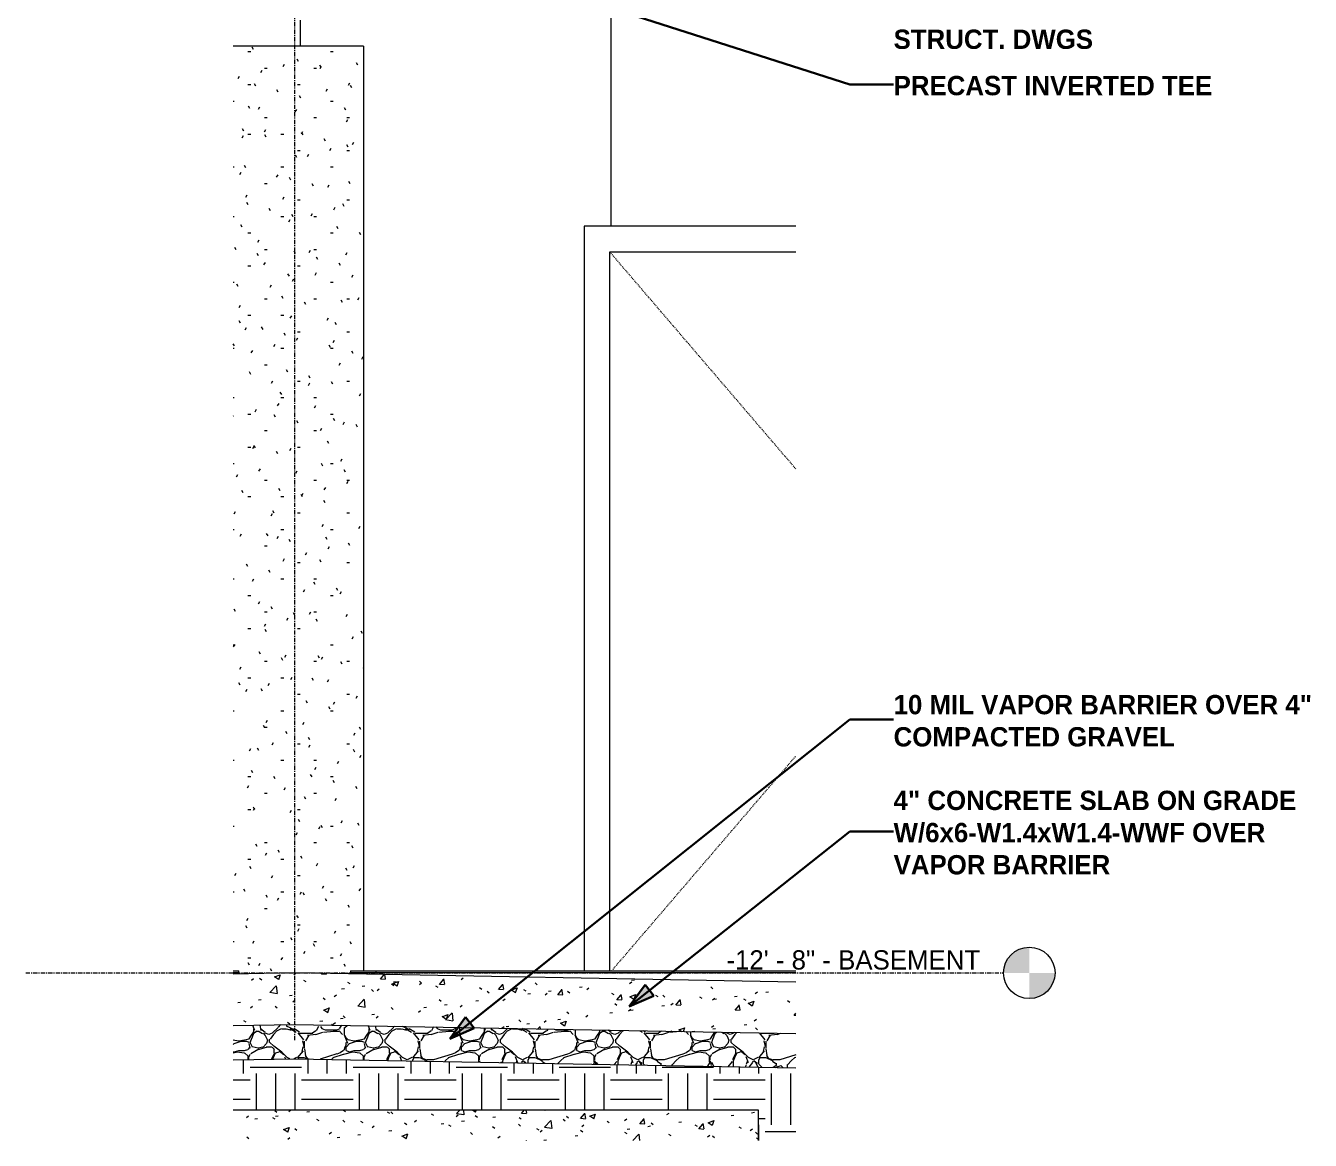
# Model space of a CAD drawing. Header units: inches. Extents: x 2469 to 3241, y -184 to 455.
# Drawn here: x 2469 to 2618.6, y -171.5 to -41.6 of the extents above; entities that cross this region are included whole.
import ezdxf

# ---------------------------------------------------------------- set-up
doc = ezdxf.new("R2010")
doc.units = ezdxf.units.IN
doc.header["$MEASUREMENT"] = 0
doc.linetypes.add('Dash 1_16_', pattern=[0.125, 0.0625, -0.0625])
doc.linetypes.add('Grid Line 1_2_', pattern=[0.875, 0.5, -0.125, 0.125, -0.125])
for name, color, linetype, lineweight in [('0-1', 7, 'Continuous', 5), ('0-3', 55, 'Continuous', 9), ('A-DOOR-1', 7, 'Dash 1_16_', 9), ('A-DOOR-FRAM-1', 7, 'Continuous', 9), ('A-FLOR-5', 192, 'Continuous', 9), ('A-FLOR-LEVL', 51, 'Continuous', 9), ('A-FLOR-LEVL-1', 51, 'Grid Line 1_2_', 9), ('A-FLOR-MCUT-2', 51, 'Continuous', 9), ('A-FLOR-PATT-1', 45, 'Continuous', 9), ('A-GENM-1', 55, 'Continuous', 9), ('A-WALL-PATT-1', 55, 'Continuous', 9), ('C-TOPO', 7, 'Continuous', 9), ('C-TOPO-1', 45, 'Continuous', 9), ('C-TOPO-2', 55, 'Continuous', 9), ('G-ANNO-TEXT', 231, 'Continuous', 30), ('G-ANNO-TEXT-1', 231, 'Continuous', 9), ('S-COLS-1', 55, 'Continuous', 9), ('S-FNDN-1', 45, 'Continuous', 9), ('S-FNDN-2', 7, 'Continuous', 9), ('S-GRID-1', 1, 'Grid Line 1_2_', 9)]:
    doc.layers.add(name, color=color, linetype=linetype, lineweight=lineweight)
doc.styles.add('Century Gothic', font='ufonts.com_century-gothic.ttf', dxfattribs={"height": 2.25})
doc.styles.add('Century Gothic_B', font='GOTHICB.TTF', dxfattribs={"height": 2.25})
pattern_1 = [(50, (3257.106, 59.024), (6.885997, -0.602097), [0.72, -7.92]), (355, (3257.106, 59.024), (-1.331756, 7.220547), [0.576, -6.336]), (100.451, (3257.68, 58.974), (5.55363, 6.61819), [0.612, -6.731]), (46.184, (3257.106, 60.944), (10.24564, -1.588925), [1.08, -11.88]), (96.636, (3257.96, 60.812), (8.97244, 9.35152), [0.918, -10.096]), (351.184, (3257.106, 60.944), (8.9732, 9.35123), [0.864, -9.504]), (21, (3258.066, 60.464), (5.730726, -3.865003), [0.72, -7.92]), (326, (3258.066, 60.464), (2.33581, 6.96088), [0.576, -6.336]), (71.451, (3258.544, 60.142), (8.065876, 3.09595), [0.612, -6.731]), (37.5, (3257.106, 59.024), (0.116866, 3.1954784), [0.317, -5.942, 0.317, -6.115, -6.36]), (37.5, (3257.106, 59.024), (0.116866, 3.1954784), [-12.691, 0.317, -6.043]), (7.5, (3257.106, 59.024), (2.52543, 3.786025), [0.317, -3.35, 0.317, -5.798, -2.424]), (7.5, (3257.106, 59.024), (2.52543, 3.786025), [-9.782, 0.317, -2.107]), (327.5, (3254.966, 59.024), (5.1243685, -0.216176), [0.317, -2.083, 0.317, -7.171, -9.936]), (327.5, (3254.966, 59.024), (5.1243685, -0.216176), [-9.888, 0.317, -9.619]), (317.5, (3254.006, 59.024), (5.598326, 0.96141), [0.317, -2.803, 0.317, -4.656, -7.056]), (317.5, (3254.006, 59.024), (5.598326, 0.96141), [-8.093, 0.317, -6.739])]

# ---------------------------------------------------------------- blocks, each defined once
blk = doc.blocks.new('CTR  - Topography_rvt-1-WALL SECTION - WEST STAIR - SOUTH WALL')
at = {"layer": 'C-TOPO-1'}
h = blk.add_hatch(dxfattribs=at)
h.set_pattern_fill('FP_6', color=256, style=0, pattern_type=2)
h.set_pattern_definition([(0, (3257.106, 59.024), (6, 6), [6, -6]), (0, (3257.106, 61.274), (6, 6), [6, -6]), (0, (3257.106, 63.524), (6, 6), [6, -6]), (90, (3257.856, 64.274), (-6, 6), [6, -6]), (90, (3260.106, 64.274), (-6, 6), [6, -6]), (90, (3262.356, 64.274), (-6, 6), [6, -6])])
h.paths.add_polyline_path([(2558.7, -171.51), (2558.7, -163.07), (2500.2, -162), (2493.16, -162.13), (2493.16, -168), (2554.32, -168), (2554.32, -171.51)], flags=0)
at = {"layer": 'C-TOPO'}
blk.add_line((2500.45, -162), (2500.2, -162), dxfattribs=at)
at = {"layer": 'C-TOPO-2'}
blk.add_line((2500.45, -162), (2500.2, -162), dxfattribs=at)
blk = doc.blocks.new('Parking_Stall_Multiple - STANDARD-2088485-WALL SECTION - WEST STAIR - SOUTH WALL')
at = {"layer": 'A-GENM-1'}
for p, q in [((2493.16, -151.75), (2493.82, -151.75)), ((2493.82, -152), (2493.16, -152)), ((2493.82, -152), (2493.82, -151.75))]:
    blk.add_line(p, q, dxfattribs=at)
blk = doc.blocks.new('Parking_Stall_Multiple - STANDARD-2220512-WALL SECTION - WEST STAIR - SOUTH WALL')
at = {"layer": 'A-GENM-1'}
for p, q in [((2506.82, -151.75), (2509.82, -151.75)), ((2506.82, -151.75), (2506.82, -152)), ((2509.82, -152), (2506.82, -152)), ((2509.82, -151.75), (2558.7, -151.75)), ((2509.82, -152), (2509.82, -151.75)), ((2558.7, -152), (2509.82, -152))]:
    blk.add_line(p, q, dxfattribs=at)
blk = doc.blocks.new('CHAINLINK GATE - CHAINLINK GATE-2199385-WALL SECTION - WEST STAIR - SOUTH WALL')
at = {"layer": 'A-DOOR-1'}
for p, q in [((2558.7, -93.29), (2537.02, -68)), ((2537.24, -151.75), (2558.7, -126.71))]:
    blk.add_line(p, q, dxfattribs=at)
at = {"layer": 'A-DOOR-FRAM-1'}
for p, q in [((2558.7, -65), (2534.02, -65)), ((2534.02, -65), (2534.02, -151.75)), ((2537.02, -151.75), (2537.02, -68)), ((2537.02, -68), (2558.7, -68))]:
    blk.add_line(p, q, dxfattribs=at)
blk = doc.blocks.new('CTR - 1st Phase - Common Walls_rvt-1-WALL SECTION - WEST STAIR - SOUTH WALL')
at = {"layer": 'A-WALL-PATT-1'}
h = blk.add_hatch(dxfattribs=at)
h.set_pattern_fill('FP_7', color=256, style=0, pattern_type=2)
h.set_pattern_definition([(90, (2609.524, -152), (-36.188, 2e-15), [])])
h.paths.add_polyline_path([(2534.02, -151.75), (2534.02, -65), (2558.7, -65), (2558.7, -21), (2514.32, -21), (2514.32, -34.21), (2513.54, -35), (2512.32, -35), (2512.32, -40.21), (2511.54, -41), (2493.16, -41), (2493.16, -44), (2508.32, -44), (2508.32, -151.75), (2509.82, -151.75)], flags=0)
at = {"layer": '0-3'}
for name in ['CHAINLINK GATE - CHAINLINK GATE-2199385-WALL SECTION - WEST STAIR - SOUTH WALL', 'Parking_Stall_Multiple - STANDARD-2088485-WALL SECTION - WEST STAIR - SOUTH WALL', 'Parking_Stall_Multiple - STANDARD-2220512-WALL SECTION - WEST STAIR - SOUTH WALL']:
    blk.add_blockref(name, (0, 0), dxfattribs=at)
blk = doc.blocks.new('Zapata-Rectangular - FT90 - 9-0x9-0x2-1-1717511-WALL SECTION - WEST STAIR - SOUTH WALL')
at = {"layer": 'S-FNDN-1'}
h = blk.add_hatch(dxfattribs=at)
h.set_pattern_fill('FP_10', color=256, style=0, pattern_type=2)
h.set_pattern_definition(pattern_1)
h.paths.add_polyline_path([(2554.32, -171.51), (2554.32, -168), (2493.16, -168), (2493.16, -171.51)], flags=0)
at = {"layer": 'S-FNDN-2'}
for p, q in [((2554.32, -168), (2493.16, -168)), ((2554.32, -171.51), (2554.32, -168))]:
    blk.add_line(p, q, dxfattribs=at)
blk = doc.blocks.new('034100 - Precast Structural Concrete - Column - Corbels - 16_x16_-2331171-WALL SECTION - WEST STAIR - SOUTH WALL')
at = {"layer": 'S-COLS-1'}
h = blk.add_hatch(dxfattribs=at)
h.set_pattern_fill('FP_5', color=256, style=0, pattern_type=2)
h.set_pattern_definition([(0, (3257.106, 59.024), (7.68, 1.92), [0.317, -5.443, 0.317, -5.443, -30.72]), (0, (3257.106, 59.024), (7.68, 1.92), [-11.52, 0.317, -11.203, 0.317, -5.443, -13.44]), (0, (3257.106, 59.024), (7.68, 1.92), [-28.8, 0.317, -3.523, 0.317, -9.283]), (120, (3259.986, 59.984), (-5.502769, 5.691075), [0.317, -5.443, 0.317, -5.443, -30.72]), (120, (3259.986, 59.984), (-5.502769, 5.691075), [-11.52, 0.317, -11.203, 0.317, -5.443, -13.44]), (120, (3259.986, 59.984), (-5.502769, 5.691075), [-28.8, 0.317, -3.523, 0.317, -9.283]), (240, (3260.946, 63.824), (-2.177231, -7.611075), [0.317, -5.443, 0.317, -5.443, -30.72]), (240, (3260.946, 63.824), (-2.177231, -7.611075), [-11.52, 0.317, -11.203, 0.317, -5.443, -13.44]), (240, (3260.946, 63.824), (-2.177231, -7.611075), [-28.8, 0.317, -3.523, 0.317, -9.283])])
h.paths.add_polyline_path([(2508.32, -152.15), (2508.32, -152), (2506.82, -152), (2506.82, -151.75), (2508.32, -151.75), (2508.32, -44), (2493.16, -44), (2493.16, -151.75), (2493.82, -151.75), (2493.82, -152), (2493.16, -152), (2493.16, -152.13), (2500.32, -152), (2506.82, -152.12)], flags=0)
for p, q in [((2508.32, -44), (2493.16, -44)), ((2508.32, -44), (2508.32, -151.75)), ((2508.32, -152), (2508.32, -152.15))]:
    blk.add_line(p, q, dxfattribs=at)
blk = doc.blocks.new('CTR - 1st Phase - Structure_rvt-1-WALL SECTION - WEST STAIR - SOUTH WALL')
at = {"layer": '0-3'}
for name in ['034100 - Precast Structural Concrete - Column - Corbels - 16_x16_-2331171-WALL SECTION - WEST STAIR - SOUTH WALL', 'Zapata-Rectangular - FT90 - 9-0x9-0x2-1-1717511-WALL SECTION - WEST STAIR - SOUTH WALL']:
    blk.add_blockref(name, (0, 0), dxfattribs=at)
blk = doc.blocks.new('Level - Level Head - Circle-50818-WALL SECTION - WEST STAIR - SOUTH WALL')
at = {"layer": 'A-FLOR-LEVL'}
h = blk.add_hatch(color=256, dxfattribs=at)
edge = h.paths.add_edge_path(flags=0)
edge.add_line((2585.88, 0), (2582.88, 0))
edge.add_arc((2585.88, 0), 3, 90, 180, ccw=False)
edge.add_line((2585.88, 3), (2585.88, 0))
h = blk.add_hatch(color=256, dxfattribs=at)
edge = h.paths.add_edge_path(flags=0)
edge.add_line((2585.88, -3), (2585.88, 0))
edge.add_line((2585.88, 0), (2588.88, 0))
edge.add_arc((2585.88, 0), 3, 270, 360, ccw=False)
blk.add_circle((2585.88, 0), 3, dxfattribs=at)

msp = doc.modelspace()

# ---------------------------------------------------------------- hatches: boundary and pattern name
at = {"layer": 'A-FLOR-PATT-1'}
h = msp.add_hatch(dxfattribs=at)
h.set_pattern_fill('FP_10', color=256, style=0, pattern_type=2)
h.set_pattern_definition(pattern_1)
h.paths.add_polyline_path([(2558.699184, -159.071109), (2558.699184, -153.071109), (2500.323737, -152), (2493.161184, -152.131423), (2493.161184, -158.131423), (2500.323737, -158), (2508.323737, -158.146789)], flags=0)
h = msp.add_hatch(dxfattribs=at)
h.set_pattern_fill('FP_11', color=256, style=0, pattern_type=2)
h.set_pattern_definition([(212.005, (3256.3, 61.04), (-40.310627, -26.8730086), [1.268, -125.493]), (213.69, (3257.106, 61.577), (-13.436241, -13.436764), [0.969, -47.478]), (198.435, (3257.509, 61.712), (-26.873024, -13.436542), [0.425, -42.065]), (180, (3258.047, 61.712), (-2e-15, -13.437), [0.537, -12.899]), (161.565, (3258.45, 61.577), (-13.436518, 1.2e-05), [0.425, -42.065]), (333.435, (3258.584, 71.252), (13.436532, 1e-05), [0.601, -29.444]), (296.565, (3258.45, 71.52), (13.43652, -13.436544), [0.3, -29.745]), (270, (3258.45, 72.192), (13.437, 8e-16), [0.672, -12.765]), (186.34, (3258.584, 63.458), (-107.4926568, -13.4363962), [1.217, -120.457]), (296.565, (3261.54, 71.789), (13.43652, -13.436544), [0.3, -29.745]), (303.69, (3261.272, 72.192), (13.436764, -13.436241), [0.484, -47.962]), (229.399, (3263.422, 66.28), (-67.1828397, -80.6196216), [1.239, -122.641]), (243.435, (3263.825, 67.086), (1e-05, -13.436532), [0.901, -29.144]), (213.69, (3268.528, 65.608), (-13.436241, -13.436764), [0.484, -47.962]), (33.69, (3264.497, 61.846), (13.436241, 13.436764), [0.484, -47.962]), (0, (3264.228, 61.846), (0, 13.437), [0.269, -13.168]), (333.435, (3263.959, 61.98), (13.436532, 1e-05), [0.3, -29.745]), (284.036, (3263.825, 62.518), (13.436545, -40.30972), [0.554, -54.847]), (270, (3263.825, 62.786), (13.437, 8e-16), [0.269, -13.168]), (243.435, (3263.825, 63.055), (1e-05, -13.436532), [0.3, -29.745]), (135, (3263.825, 63.19), (-13.43644, 9e-16), [0.19, -18.812]), (90, (3263.825, 63.055), (-13.437, 8e-16), [0.134, -13.302]), (18.435, (3268.662, 69.236), (26.873024, 13.436542), [0.85, -41.641]), (6.34, (3269.468, 69.505), (107.4926568, 13.4363962), [1.217, -120.457]), (180, (3268.931, 66.28), (-2e-15, -13.437), [0.806, -12.63]), (197.354, (3271.08, 66.952), (-40.30996214, -13.43709214), [2.252, -222.987]), (198.435, (3271.484, 67.086), (-26.873024, -13.436542), [0.425, -42.065]), (213.69, (3271.887, 67.355), (-13.436241, -13.436764), [0.484, -47.962]), (251.565, (3272.021, 67.758), (-1.2e-05, -13.436518), [0.425, -42.065]), (243.435, (3272.155, 68.027), (1e-05, -13.436532), [0.3, -29.745]), (270, (3272.155, 68.295), (13.437, 8e-16), [0.269, -13.168]), (293.199, (3271.752, 69.236), (13.4363854, -26.8729472), [1.023, -101.307]), (315, (3271.349, 69.639), (13.43644, 0), [0.57, -18.432]), (0, (3270.677, 69.639), (0, 13.437), [0.672, -12.765]), (341.565, (3267.721, 66.414), (13.436518, -1.2e-05), [0.425, -42.065]), (303.69, (3267.453, 66.817), (13.436764, -13.436241), [0.484, -47.962]), (279.462, (3267.318, 67.624), (13.43628, -67.1832013), [0.817, -80.915]), (270, (3267.318, 68.43), (13.437, 8e-16), [0.806, -12.63]), (239.036, (3267.721, 69.102), (-13.4372, -26.873257), [0.783, -77.565]), (188.13, (3268.662, 69.236), (-80.6200966, -13.436299), [0.95, -94.061]), (116.565, (3258.719, 68.833), (-13.43652, 13.436544), [0.3, -29.745]), (135, (3258.988, 68.564), (-13.43644, 9e-16), [0.38, -18.622]), (168.69, (3259.659, 68.43), (-13.436897, 0.000212), [0.685, -67.829]), (191.31, (3260.331, 68.564), (-53.746592, -13.436568), [0.685, -67.829]), (194.036, (3260.869, 68.699), (-40.30972, -13.436545), [0.554, -54.847]), (236.31, (3261.137, 69.102), (-13.436194, -26.873299), [0.484, -47.962]), (236.31, (3261.406, 69.505), (-13.436194, -26.873299), [0.484, -47.962]), (270, (3261.406, 69.908), (13.437, 8e-16), [0.403, -13.034]), (291.801, (3261.137, 70.58), (13.4361655, -26.872997), [0.724, -71.635]), (116.565, (3261.272, 67.758), (-13.43652, 13.436544), [0.601, -29.444]), (168.69, (3261.944, 67.624), (-13.436897, 0.000212), [0.685, -67.829]), (194.036, (3262.481, 67.758), (-40.30972, -13.436545), [0.554, -54.847]), (225, (3262.884, 68.161), (9e-16, -13.43644), [0.57, -18.432]), (251.565, (3263.019, 68.564), (-1.2e-05, -13.436518), [0.425, -42.065]), (296.565, (3262.75, 69.102), (13.43652, -13.436544), [0.601, -29.444]), (315, (3262.481, 69.37), (13.43644, 0), [0.38, -18.622]), (326.31, (3262.078, 69.639), (26.873299, -13.436194), [0.484, -47.962]), (0, (3261.809, 69.639), (0, 13.437), [0.269, -13.168]), (33.69, (3261.406, 69.37), (13.436241, 13.436764), [0.484, -47.962]), (71.565, (3261.272, 68.967), (1.2e-05, 13.436518), [0.425, -42.065]), (63.435, (3261.137, 68.699), (-1e-05, 13.436532), [0.3, -29.745]), (71.565, (3261.003, 68.295), (1.2e-05, 13.436518), [0.425, -42.065]), (104.036, (3261.003, 67.758), (-13.436545, 40.30972), [0.554, -54.847]), (45, (3260.734, 67.489), (0, 13.43644), [0.38, -18.622]), (18.435, (3260.331, 67.355), (26.873024, 13.436542), [0.425, -42.065]), (0, (3259.659, 67.355), (0, 13.437), [0.672, -12.765]), (14.036, (3259.122, 67.221), (40.30972, 13.436545), [0.554, -54.847]), (341.565, (3258.719, 67.355), (13.436518, -1.2e-05), [0.425, -42.065]), (270, (3258.719, 67.758), (13.437, 8e-16), [0.403, -13.034]), (225, (3259.122, 68.161), (9e-16, -13.43644), [0.57, -18.432]), (198.435, (3259.928, 68.43), (-26.873024, -13.436542), [0.85, -41.641]), (180, (3260.6, 68.43), (-2e-15, -13.437), [0.672, -12.765]), (153.435, (3260.869, 68.295), (-13.436532, -1e-05), [0.3, -29.745]), (206.565, (3265.975, 66.146), (-13.436544, -13.43652), [0.3, -29.745]), (146.31, (3266.378, 65.877), (-26.873299, 13.436194), [0.484, -47.962]), (119.745, (3266.915, 64.936), (-40.3105597, 67.1832064), [1.083, -107.246]), (95.711, (3267.049, 63.593), (-13.4375424, 120.930058), [1.35, -133.686]), (90, (3267.049, 63.458), (-13.437, 8e-16), [0.134, -13.302]), (63.435, (3266.915, 63.19), (-1e-05, 13.436532), [0.3, -29.745]), (26.565, (3266.646, 63.055), (13.436544, 13.43652), [0.3, -29.745]), (0, (3266.243, 63.055), (0, 13.437), [0.403, -13.034]), (0, (3266.109, 63.055), (0, 13.437), [0.134, -13.302]), (0, (3265.84, 63.055), (0, 13.437), [0.269, -13.168]), (326.31, (3265.437, 63.324), (26.873299, -13.436194), [0.484, -47.962]), (333.435, (3265.168, 63.458), (13.436532, 1e-05), [0.3, -29.745]), (284.036, (3265.034, 63.996), (13.436545, -40.30972), [0.554, -54.847]), (270, (3265.034, 64.264), (13.437, 8e-16), [0.269, -13.168]), (270, (3265.034, 64.668), (13.437, 8e-16), [0.403, -13.034]), (258.69, (3265.168, 65.339), (-0.000212, -13.436897), [0.685, -67.829]), (231.34, (3265.706, 66.011), (-40.3101895, -53.745816), [0.86, -85.176]), (270, (3268.528, 65.743), (13.437, 8e-16), [0.134, -13.302]), (270, (3268.528, 65.877), (13.437, 8e-16), [0.134, -13.302]), (326.31, (3268.124, 66.146), (26.873299, -13.436194), [0.484, -47.962]), (333.435, (3267.318, 66.549), (13.436532, 1e-05), [0.901, -29.144]), (0, (3266.646, 66.549), (0, 13.437), [0.672, -12.765]), (63.435, (3266.512, 66.28), (-1e-05, 13.436532), [0.3, -29.745]), (90, (3266.512, 65.743), (-13.437, 8e-16), [0.537, -12.899]), (135, (3266.915, 65.339), (-13.43644, 9e-16), [0.57, -18.432]), (161.565, (3267.318, 65.205), (-13.436518, 1.2e-05), [0.425, -42.065]), (180, (3267.721, 65.205), (-2e-15, -13.437), [0.403, -13.034]), (198.435, (3268.124, 65.339), (-26.873024, -13.436542), [0.425, -42.065]), (351.87, (3262.884, 72.595), (13.4370087, -0.000259), [1.9, -93.111]), (14.036, (3262.347, 72.461), (40.30972, 13.436545), [0.554, -54.847]), (53.13, (3261.944, 71.923), (26.873672, 40.309752), [0.672, -66.511]), (95.194, (3262.078, 70.445), (-13.4351326, 134.3664647), [1.484, -146.928]), (101.31, (3262.212, 69.774), (-13.436568, 53.746592), [0.685, -67.829]), (143.13, (3262.75, 69.37), (-40.309752, 26.873672), [0.672, -66.511]), (161.565, (3263.153, 69.236), (-13.436518, 1.2e-05), [0.425, -42.065]), (198.435, (3263.556, 69.37), (-26.873024, -13.436542), [0.425, -42.065]), (225, (3264.228, 70.042), (9e-16, -13.43644), [0.95, -18.052]), (228.814, (3265.168, 71.117), (-80.6198072, -94.0561774), [1.428, -141.405]), (251.565, (3265.303, 71.52), (-1.2e-05, -13.436518), [0.425, -42.065]), (270, (3265.303, 71.655), (13.437, 8e-16), [0.134, -13.302]), (288.435, (3265.168, 72.058), (13.436542, -26.873024), [0.425, -42.065]), (326.31, (3264.765, 72.326), (26.873299, -13.436194), [0.484, -47.962]), (90, (3258.584, 69.102), (-13.437, 8e-16), [0.941, -12.496]), (338.199, (3260.466, 70.848), (40.3099116, -13.436441), [0.724, -71.635]), (0, (3259.659, 70.848), (0, 13.437), [0.806, -12.63]), (30.964, (3258.988, 70.445), (40.310285, 26.8733136), [0.783, -77.565]), (45, (3258.584, 70.042), (0, 13.43644), [0.57, -18.432]), (90, (3256.435, 64.802), (-13.437, 8e-16), [0.941, -12.496]), (116.565, (3256.838, 63.996), (-13.43652, 13.436544), [0.901, -29.144]), (153.435, (3257.644, 63.593), (-13.436532, -1e-05), [0.901, -29.144]), (180, (3258.316, 63.593), (-2e-15, -13.437), [0.672, -12.765]), (218.66, (3258.988, 64.13), (-13.436833, -13.4362984), [0.86, -85.176]), (231.34, (3259.525, 64.802), (-40.3101895, -53.745816), [0.86, -85.176]), (213.69, (3260.331, 65.339), (-13.436241, -13.436764), [0.969, -47.478]), (239.036, (3260.734, 66.011), (-13.4372, -26.873257), [0.783, -77.565]), (270, (3260.734, 66.28), (13.437, 8e-16), [0.269, -13.168]), (270, (3260.734, 66.683), (13.437, 8e-16), [0.403, -13.034]), (315, (3260.331, 67.086), (13.43644, 0), [0.57, -18.432]), (350.538, (3259.525, 67.221), (13.4368224, 7.56e-05), [0.817, -80.915]), (14.036, (3258.45, 66.952), (40.30972, 13.436545), [1.108, -54.293]), (18.435, (3257.241, 66.549), (26.873024, 13.436542), [1.275, -41.216]), (45, (3256.838, 66.146), (0, 13.43644), [0.57, -18.432]), (45, (3256.435, 65.743), (0, 13.43644), [0.57, -18.432]), (108.435, (3259.391, 62.786), (-13.436542, 26.873024), [0.85, -41.641]), (126.87, (3259.794, 62.249), (-13.436224, 13.436576), [0.672, -66.511]), (146.31, (3260.197, 61.98), (-26.873299, 13.436194), [0.484, -47.962]), (161.565, (3260.6, 61.846), (-13.436518, 1.2e-05), [0.425, -42.065]), (135, (3261.003, 61.443), (-13.43644, 9e-16), [0.57, -18.432]), (161.565, (3261.406, 61.308), (-13.436518, 1.2e-05), [0.425, -42.065]), (180, (3261.809, 61.308), (-2e-15, -13.437), [0.403, -13.034]), (206.565, (3262.078, 61.443), (-13.436544, -13.43652), [0.3, -29.745]), (206.565, (3262.615, 61.712), (-13.436544, -13.43652), [0.601, -29.444]), (189.462, (3263.422, 61.846), (-67.1832013, -13.43628), [0.817, -80.915]), (243.435, (3263.69, 62.383), (1e-05, -13.436532), [0.601, -29.444]), (270, (3263.69, 62.518), (13.437, 8e-16), [0.134, -13.302]), (270, (3263.69, 62.786), (13.437, 8e-16), [0.269, -13.168]), (326.31, (3263.287, 63.593), (26.873299, -13.436194), [0.484, -47.962]), (327.995, (3262.212, 64.264), (67.1829352, -40.309468), [1.268, -125.493]), (329.036, (3261.54, 64.668), (26.873257, -13.4372), [0.783, -77.565]), (341.565, (3260.734, 64.936), (13.436518, -1.2e-05), [0.85, -41.641]), (0, (3260.197, 64.936), (0, 13.437), [0.537, -12.899]), (33.69, (3259.794, 64.668), (13.436241, 13.436764), [0.484, -47.962]), (53.13, (3259.391, 64.13), (26.873672, 40.309752), [0.672, -66.511]), (63.435, (3259.122, 63.593), (-1e-05, 13.436532), [0.601, -29.444]), (225, (3265.303, 62.518), (9e-16, -13.43644), [0.57, -18.432]), (236.31, (3265.571, 62.921), (-13.436194, -26.873299), [0.484, -47.962]), (270, (3265.571, 63.055), (13.437, 8e-16), [0.134, -13.302]), (315, (3265.303, 63.324), (13.43644, 0), [0.38, -18.622]), (333.435, (3264.765, 63.593), (13.436532, 1e-05), [0.601, -29.444]), (18.435, (3263.959, 63.324), (26.873024, 13.436542), [0.85, -41.641]), (75.964, (3263.825, 62.786), (-0.0003, 13.436231), [0.554, -54.847]), (71.565, (3257.778, 60.233), (1.2e-05, 13.436518), [0.425, -42.065]), (135, (3258.047, 59.965), (-13.43644, 9e-16), [0.38, -18.622]), (146.31, (3258.45, 59.696), (-26.873299, 13.436194), [0.484, -47.962]), (153.435, (3258.988, 59.427), (-13.436532, -1e-05), [0.601, -29.444]), (180, (3259.122, 59.427), (-2e-15, -13.437), [0.134, -13.302]), (161.565, (3259.525, 59.293), (-13.436518, 1.2e-05), [0.425, -42.065]), (180, (3260.062, 59.293), (-2e-15, -13.437), [0.537, -12.899]), (198.435, (3260.466, 59.427), (-26.873024, -13.436542), [0.425, -42.065]), (210.964, (3261.137, 59.83), (-40.310285, -26.8733136), [0.783, -77.565]), (206.565, (3261.406, 59.965), (-13.436544, -13.43652), [0.3, -29.745]), (251.565, (3261.54, 60.368), (-1.2e-05, -13.436518), [0.425, -42.065]), (303.69, (3261.272, 60.771), (13.436764, -13.436241), [0.484, -47.962]), (306.87, (3260.869, 61.308), (13.436224, -13.436576), [0.672, -66.511]), (323.13, (3260.331, 61.712), (40.309752, -26.873672), [0.672, -66.511]), (345.964, (3259.794, 61.846), (13.436231, 0.0003), [0.554, -54.847]), (18.435, (3259.391, 61.712), (26.873024, 13.436542), [0.425, -42.065]), (30.964, (3258.719, 61.308), (40.310285, 26.8733136), [0.783, -77.565]), (39.806, (3257.913, 60.637), (13.4366017, 13.4362908), [1.049, -103.894]), (135, (3261.944, 59.427), (-13.43644, 9e-16), [0.19, -18.812]), (153.435, (3262.212, 59.293), (-13.436532, -1e-05), [0.3, -29.745]), (191.31, (3262.884, 59.427), (-53.746592, -13.436568), [0.685, -67.829]), (165.964, (3263.422, 59.293), (-13.436231, -0.0003), [0.554, -54.847]), (175.236, (3265.034, 59.159), (-13.4364265, -8.2e-05), [1.618, -160.181]), (206.565, (3265.303, 59.293), (-13.436544, -13.43652), [0.3, -29.745]), (225, (3265.571, 59.562), (9e-16, -13.43644), [0.38, -18.622]), (270, (3265.571, 60.233), (13.437, 8e-16), [0.672, -12.765]), (270, (3265.571, 60.637), (13.437, 8e-16), [0.403, -13.034]), (308.66, (3265.034, 61.308), (13.4362984, -13.436833), [0.86, -85.176]), (338.199, (3264.362, 61.577), (40.3099116, -13.436441), [0.724, -71.635]), (348.69, (3263.69, 61.712), (13.436897, -0.000212), [0.685, -67.829]), (18.435, (3262.481, 61.308), (26.873024, 13.436542), [1.275, -41.216]), (36.87, (3261.944, 60.905), (13.436576, 13.436224), [0.672, -66.511]), (68.199, (3261.675, 60.233), (13.436441, 40.3099116), [0.724, -71.635]), (101.31, (3261.809, 59.562), (-13.436568, 53.746592), [0.685, -67.829]), (348.69, (3260.6, 72.326), (13.436897, -0.000212), [0.685, -67.829]), (354.806, (3259.122, 72.461), (13.4361385, -0.0003521), [1.484, -146.928]), (0, (3258.719, 72.461), (0, 13.437), [0.403, -13.034]), (45, (3258.45, 72.192), (0, 13.43644), [0.38, -18.622]), (180, (3259.525, 70.983), (-2e-15, -13.437), [0.403, -13.034]), (188.13, (3260.466, 71.117), (-80.6200966, -13.436299), [0.95, -94.061]), (172.875, (3261.54, 70.983), (-13.436807, -0.000376), [1.083, -107.246]), (225, (3261.675, 71.117), (9e-16, -13.43644), [0.19, -18.812]), (270, (3261.675, 71.52), (13.437, 8e-16), [0.403, -13.034]), (161.565, (3265.975, 71.923), (-13.436518, 1.2e-05), [0.425, -42.065]), (180, (3266.512, 71.923), (-2e-15, -13.437), [0.537, -12.899]), (198.435, (3266.915, 72.058), (-26.873024, -13.436542), [0.425, -42.065]), (170.538, (3267.721, 71.923), (-13.4368224, -7.56e-05), [0.817, -80.915]), (213.69, (3268.124, 72.192), (-13.436241, -13.436764), [0.484, -47.962]), (270, (3268.124, 72.326), (13.437, 8e-16), [0.134, -13.302]), (296.565, (3267.99, 72.595), (13.43652, -13.436544), [0.3, -29.745]), (341.565, (3267.184, 72.864), (13.436518, -1.2e-05), [0.85, -41.641]), (341.565, (3266.378, 73.133), (13.436518, -1.2e-05), [0.85, -41.641]), (14.036, (3265.84, 72.998), (40.30972, 13.436545), [0.554, -54.847]), (45, (3265.437, 72.595), (0, 13.43644), [0.57, -18.432]), (104.036, (3265.571, 72.058), (-13.436545, 40.30972), [0.554, -54.847]), (0, (3255.091, 60.368), (0, 13.437), [0.134, -13.302]), (315, (3254.822, 60.637), (13.43644, 0), [0.38, -18.622]), (274.764, (3254.688, 62.249), (13.437683, -147.8026001), [1.618, -160.181]), (255.964, (3254.822, 62.786), (0.0003, -13.436231), [0.554, -54.847]), (225, (3255.091, 63.055), (9e-16, -13.43644), [0.38, -18.622]), (198.435, (3256.3, 63.458), (-26.873024, -13.436542), [1.275, -41.216]), (180, (3256.435, 63.458), (-2e-15, -13.437), [0.134, -13.302]), (171.87, (3257.375, 63.324), (-13.4370087, 0.000259), [0.95, -94.061]), (146.31, (3258.988, 63.19), (-26.873299, 13.436194), [0.484, -47.962]), (108.435, (3259.256, 62.383), (-13.436542, 26.873024), [0.85, -41.641]), (90, (3259.256, 62.249), (-13.437, 8e-16), [0.134, -13.302]), (71.565, (3259.122, 61.846), (1.2e-05, 13.436518), [0.425, -42.065]), (26.565, (3258.853, 61.712), (13.436544, 13.43652), [0.3, -29.745]), (18.435, (3258.45, 61.577), (26.873024, 13.436542), [0.425, -42.065]), (126.87, (3265.706, 60.637), (-13.436224, 13.436576), [0.672, -66.511]), (123.69, (3265.975, 60.233), (-13.436764, 13.436241), [0.484, -47.962]), (149.036, (3266.646, 59.83), (-26.873257, 13.4372), [0.783, -77.565]), (168.69, (3267.318, 59.696), (-13.436897, 0.000212), [0.685, -67.829]), (213.69, (3267.721, 59.965), (-13.436241, -13.436764), [0.484, -47.962]), (251.565, (3267.856, 60.368), (-1.2e-05, -13.436518), [0.425, -42.065]), (270, (3267.856, 60.502), (13.437, 8e-16), [0.134, -13.302]), (279.462, (3267.721, 61.308), (13.43628, -67.1832013), [0.817, -80.915]), (243.435, (3267.856, 61.577), (1e-05, -13.436532), [0.3, -29.745]), (270, (3267.856, 61.712), (13.437, 8e-16), [0.134, -13.302]), (296.565, (3267.453, 62.518), (13.43652, -13.436544), [0.901, -29.144]), (329.036, (3266.781, 62.921), (26.873257, -13.4372), [0.783, -77.565]), (8.13, (3265.84, 62.786), (80.6200966, 13.436299), [0.95, -94.061]), (45, (3265.303, 62.249), (0, 13.43644), [0.76, -18.242]), (45, (3265.034, 61.98), (0, 13.43644), [0.38, -18.622]), (90, (3265.034, 61.577), (-13.437, 8e-16), [0.403, -13.034]), (123.69, (3265.303, 61.174), (-13.436764, 13.436241), [0.484, -47.962]), (101.31, (3267.318, 63.593), (-13.436568, 53.746592), [0.685, -67.829]), (108.435, (3267.453, 63.19), (-13.436542, 26.873024), [0.425, -42.065]), (135, (3267.587, 63.055), (-13.43644, 9e-16), [0.19, -18.812]), (180, (3267.99, 63.055), (-2e-15, -13.437), [0.403, -13.034]), (213.69, (3268.393, 63.324), (-13.436241, -13.436764), [0.484, -47.962]), (187.125, (3269.468, 63.458), (-94.0566594, -13.437028), [1.083, -107.246]), (236.31, (3269.737, 63.861), (-13.436194, -26.873299), [0.484, -47.962]), (270, (3269.737, 63.996), (13.437, 8e-16), [0.134, -13.302]), (288.435, (3269.602, 64.399), (13.436542, -26.873024), [0.425, -42.065]), (285.945, (3269.334, 65.339), (13.4366066, -40.3096492), [0.978, -96.842]), (315, (3269.065, 65.608), (13.43644, 0), [0.38, -18.622]), (18.435, (3268.662, 65.474), (26.873024, 13.436542), [0.425, -42.065]), (29.745, (3267.721, 64.936), (67.1832064, 40.3105597), [1.083, -107.246]), (18.435, (3267.318, 64.802), (26.873024, 13.436542), [0.425, -42.065]), (75.964, (3267.184, 64.264), (-0.0003, 13.436231), [0.554, -54.847]), (180, (3263.287, 67.758), (-2e-15, -13.437), [0.403, -13.034]), (180, (3263.556, 67.758), (-2e-15, -13.437), [0.269, -13.168]), (135, (3263.825, 67.489), (-13.43644, 9e-16), [0.38, -18.622]), (90, (3263.825, 67.086), (-13.437, 8e-16), [0.403, -13.034]), (26.565, (3261.809, 64.936), (13.436544, 13.43652), [0.901, -29.144]), (341.565, (3261.406, 65.071), (13.436518, -1.2e-05), [0.425, -42.065]), (300.964, (3261.003, 65.743), (26.8733136, -40.310285), [0.783, -77.565]), (71.565, (3263.556, 66.146), (1.2e-05, 13.436518), [0.425, -42.065]), (90, (3263.556, 65.474), (-13.437, 8e-16), [0.672, -12.765]), (123.69, (3263.825, 65.071), (-13.436764, 13.436241), [0.484, -47.962]), (153.435, (3264.362, 64.802), (-13.436532, -1e-05), [0.601, -29.444]), (198.435, (3264.765, 64.936), (-26.873024, -13.436542), [0.425, -42.065]), (243.435, (3264.9, 65.205), (1e-05, -13.436532), [0.3, -29.745]), (255.964, (3265.034, 65.743), (0.0003, -13.436231), [0.554, -54.847]), (251.565, (3265.168, 66.146), (-1.2e-05, -13.436518), [0.425, -42.065]), (291.801, (3264.9, 66.817), (13.4361655, -26.872997), [0.724, -71.635]), (323.13, (3264.362, 67.221), (40.309752, -26.873672), [0.672, -66.511]), (18.435, (3263.959, 67.086), (26.873024, 13.436542), [0.425, -42.065]), (63.435, (3263.69, 66.549), (-1e-05, 13.436532), [0.601, -29.444]), (135, (3262.615, 64.13), (-13.43644, 9e-16), [0.57, -18.432]), (149.036, (3263.287, 63.727), (-26.873257, 13.4372), [0.783, -77.565]), (146.31, (3263.69, 63.458), (-26.873299, 13.436194), [0.484, -47.962]), (180, (3263.959, 63.458), (-2e-15, -13.437), [0.269, -13.168]), (210.964, (3264.631, 63.861), (-40.310285, -26.8733136), [0.783, -77.565]), (243.435, (3264.765, 64.13), (1e-05, -13.436532), [0.3, -29.745]), (303.69, (3264.497, 64.533), (13.436764, -13.436241), [0.484, -47.962]), (321.34, (3263.825, 65.071), (53.745816, -40.3101895), [0.86, -85.176]), (345.964, (3263.287, 65.205), (13.436231, 0.0003), [0.554, -54.847]), (11.31, (3262.615, 65.071), (53.746592, 13.436568), [0.685, -67.829]), (26.565, (3262.347, 64.936), (13.436544, 13.43652), [0.3, -29.745]), (71.565, (3262.212, 64.533), (1.2e-05, 13.436518), [0.425, -42.065]), (15.945, (3261.944, 67.489), (40.3096492, 13.4366066), [0.978, -96.842]), (29.745, (3261.003, 66.952), (67.1832064, 40.3105597), [1.083, -107.246]), (63.435, (3260.869, 66.683), (-1e-05, 13.436532), [0.3, -29.745]), (90, (3260.869, 66.28), (-13.437, 8e-16), [0.403, -13.034]), (104.036, (3261.003, 65.743), (-13.436545, 40.30972), [0.554, -54.847]), (120.964, (3261.406, 65.071), (-26.8733136, 40.310285), [0.783, -77.565]), (153.435, (3268.931, 72.192), (-13.436532, -1e-05), [0.3, -29.745]), (180, (3269.199, 72.192), (-2e-15, -13.437), [0.269, -13.168]), (209.745, (3270.14, 72.73), (-67.1832064, -40.3105597), [1.083, -107.246]), (225, (3270.677, 73.267), (9e-16, -13.43644), [0.76, -18.242]), (239.036, (3271.08, 73.939), (-13.4372, -26.873257), [0.783, -77.565]), (239.036, (3271.484, 74.611), (-13.4372, -26.873257), [0.783, -77.565]), (270, (3271.484, 74.745), (13.437, 8e-16), [0.134, -13.302]), (333.435, (3271.215, 74.879), (13.436532, 1e-05), [0.3, -29.745]), (0, (3270.812, 74.879), (0, 13.437), [0.403, -13.034]), (45, (3270.409, 74.476), (0, 13.43644), [0.57, -18.432]), (26.565, (3268.796, 73.67), (13.436544, 13.43652), [1.803, -28.243]), (30.964, (3268.124, 73.267), (40.310285, 26.8733136), [0.783, -77.565]), (90, (3268.124, 72.998), (-13.437, 8e-16), [0.269, -13.168]), (128.66, (3268.662, 72.326), (-13.4362984, 13.436833), [0.86, -85.176]), (255.964, (3267.184, 67.892), (0.0003, -13.436231), [0.554, -54.847]), (281.31, (3267.049, 68.564), (13.436568, -53.746592), [0.685, -67.829]), (309.806, (3266.378, 69.37), (13.4362908, -13.4366017), [1.049, -103.894]), (329.036, (3265.706, 69.774), (26.873257, -13.4372), [0.783, -77.565]), (345.964, (3265.168, 69.908), (13.436231, 0.0003), [0.554, -54.847]), (0, (3264.631, 69.908), (0, 13.437), [0.537, -12.899]), (26.565, (3264.093, 69.639), (13.436544, 13.43652), [0.601, -29.444]), (45, (3263.69, 69.236), (0, 13.43644), [0.57, -18.432]), (53.13, (3263.287, 68.699), (26.873672, 40.309752), [0.672, -66.511]), (90, (3263.287, 68.295), (-13.437, 8e-16), [0.403, -13.034]), (135, (3263.69, 67.892), (-13.43644, 9e-16), [0.57, -18.432]), (144.462, (3264.631, 67.221), (-40.3095313, 26.8733096), [1.156, -114.43]), (135, (3265.303, 66.549), (-13.43644, 9e-16), [0.95, -18.052]), (153.435, (3265.84, 66.28), (-13.436532, -1e-05), [0.601, -29.444]), (206.565, (3266.378, 66.549), (-13.436544, -13.43652), [0.601, -29.444]), (230.194, (3267.049, 67.355), (-53.7471842, -67.182341), [1.049, -103.894]), (66.801, (3265.303, 70.58), (26.8740486, 67.1828756), [1.023, -101.307]), (90, (3265.303, 70.177), (-13.437, 8e-16), [0.403, -13.034]), (153.435, (3265.571, 70.042), (-13.436532, -1e-05), [0.3, -29.745]), (153.435, (3266.109, 69.774), (-13.436532, -1e-05), [0.601, -29.444]), (149.036, (3266.781, 69.37), (-26.873257, 13.4372), [0.783, -77.565]), (180, (3267.453, 69.37), (-2e-15, -13.437), [0.672, -12.765]), (180, (3268.259, 69.37), (-2e-15, -13.437), [0.806, -12.63]), (213.69, (3268.662, 69.639), (-13.436241, -13.436764), [0.484, -47.962]), (243.435, (3268.931, 70.177), (1e-05, -13.436532), [0.601, -29.444]), (277.125, (3268.796, 71.252), (13.437028, -94.0566594), [1.083, -107.246]), (315, (3268.528, 71.52), (13.43644, 0), [0.38, -18.622]), (341.565, (3268.124, 71.655), (13.436518, -1.2e-05), [0.425, -42.065]), (352.875, (3267.049, 71.789), (13.436807, 0.000376), [1.083, -107.246]), (0, (3266.378, 71.789), (0, 13.437), [0.672, -12.765]), (21.801, (3265.706, 71.52), (26.872997, 13.4361655), [0.724, -71.635]), (90, (3271.752, 70.848), (-13.437, 8e-16), [0.537, -12.899]), (90, (3271.752, 70.311), (-13.437, 8e-16), [0.537, -12.899]), (56.31, (3271.484, 69.908), (13.436194, 26.873299), [0.484, -47.962]), (18.435, (3271.08, 69.774), (26.873024, 13.436542), [0.425, -42.065]), (0, (3269.737, 69.774), (0, 13.437), [1.344, -12.093]), (341.565, (3269.334, 69.908), (13.436518, -1.2e-05), [0.425, -42.065]), (296.565, (3269.199, 70.177), (13.43652, -13.436544), [0.3, -29.745]), (278.13, (3269.065, 71.117), (13.436299, -80.6200966), [0.95, -94.061]), (270, (3269.065, 71.252), (13.437, 8e-16), [0.134, -13.302]), (251.565, (3269.199, 71.655), (-1.2e-05, -13.436518), [0.425, -42.065]), (225, (3269.602, 72.058), (9e-16, -13.43644), [0.57, -18.432]), (218.66, (3270.274, 72.595), (-13.436833, -13.4362984), [0.86, -85.176]), (225, (3270.677, 72.998), (9e-16, -13.43644), [0.57, -18.432]), (206.565, (3270.946, 73.133), (-13.436544, -13.43652), [0.3, -29.745]), (180, (3271.215, 73.133), (-2e-15, -13.437), [0.269, -13.168]), (123.69, (3271.484, 72.73), (-13.436764, 13.436241), [0.484, -47.962]), (108.435, (3271.618, 72.326), (-13.436542, 26.873024), [0.425, -42.065]), (98.13, (3271.752, 71.386), (-13.436299, 80.6200966), [0.95, -94.061])])
h.paths.add_polyline_path([(2558.699184, -163.071109), (2558.699184, -159.071109), (2500.323737, -158), (2493.161184, -158.131423), (2493.161184, -162.131423), (2500.448029, -162.002281), (2554.323737, -162.990826)], flags=0)
at = {"layer": 'G-ANNO-TEXT'}
for points in [[(2539.281922, -155.900287), (2542.131622, -154.665222), (2541.132302, -153.40584)], [(2518.376929, -159.674742), (2521.223049, -158.431452), (2520.220096, -157.174961)]]:
    msp.add_hatch(color=256, dxfattribs=at).paths.add_polyline_path(points, flags=0)

# ---------------------------------------------------------------- linework, layer by layer
at = {"layer": 'A-FLOR-5'}
for p, q in [((2500.323737, -152), (2493.161184, -152.131423)), ((2558.699184, -153.071109), (2500.323737, -152)), ((2493.161184, -162.131423), (2500.323737, -162)), ((2500.323737, -162), (2558.699184, -163.071109))]:
    msp.add_line(p, q, dxfattribs=at)
at = {"layer": 'A-FLOR-LEVL-1'}
msp.add_line((2468.975054, -152), (2582.881326, -152), dxfattribs=at)
at = {"layer": 'A-FLOR-MCUT-2'}
for p, q in [((2493.161184, -158.131423), (2500.323737, -158)), ((2500.323737, -158), (2558.699184, -159.071109))]:
    msp.add_line(p, q, dxfattribs=at)
at = {"layer": 'G-ANNO-TEXT'}
for p, q in [((2507.110787, -29.935644), (2564.961237, -48.484846)), ((2564.961237, -48.484846), (2570.076246, -48.484846)), ((2518.376929, -159.674742), (2564.961237, -122.490331)), ((2564.961237, -122.490331), (2570.076246, -122.490331)), ((2539.281922, -155.900287), (2564.961237, -135.523756)), ((2564.961237, -135.523756), (2570.076246, -135.523756)), ((2541.132302, -153.40584), (2539.281922, -155.900287)), ((2542.131622, -154.665222), (2541.132302, -153.40584)), ((2539.281922, -155.900287), (2542.131622, -154.665222)), ((2520.220096, -157.174961), (2518.376929, -159.674742)), ((2518.376929, -159.674742), (2521.223049, -158.431452)), ((2521.223049, -158.431452), (2520.220096, -157.174961))]:
    msp.add_line(p, q, dxfattribs=at)
at = {"layer": 'S-GRID-1'}
msp.add_line((2500.323737, -159.835575), (2500.323737, 443.436618), dxfattribs=at)

# ---------------------------------------------------------------- block references
at = {"layer": '0-1'}
for name in ['CTR - 1st Phase - Structure_rvt-1-WALL SECTION - WEST STAIR - SOUTH WALL', 'CTR - 1st Phase - Common Walls_rvt-1-WALL SECTION - WEST STAIR - SOUTH WALL', 'CTR  - Topography_rvt-1-WALL SECTION - WEST STAIR - SOUTH WALL']:
    msp.add_blockref(name, (0, 0), dxfattribs=at)
at = {"layer": 'A-FLOR-LEVL'}
msp.add_blockref('Level - Level Head - Circle-50818-WALL SECTION - WEST STAIR - SOUTH WALL', (0, -152), dxfattribs=at)

# ---------------------------------------------------------------- texts
at = {"layer": 'A-FLOR-LEVL', "insert": (2550.601257, -149.362304), "char_height": 2.25, "width": 35.67825, "attachment_point": 1, "style": 'Century Gothic'}
msp.add_mtext('-12\' - 8" - BASEMENT', dxfattribs=at)
at = {"layer": 'G-ANNO-TEXT-1', "char_height": 2.25, "attachment_point": 1, "style": 'Century Gothic_B'}
for s, insert, width in [('STRUCT. DWGS', (2570.076246, -42.083559), 26.664), ('PRECAST INVERTED TEE', (2570.076246, -47.484255), 41.208), ('10 MIL VAPOR BARRIER OVER 4"', (2570.076246, -119.61415), 58.176), ('COMPACTED GRAVEL', (2570.076246, -123.36415), 40.1475), ('4" CONCRETE SLAB ON GRADE', (2570.076246, -130.771985), 56.13075), ('W/6x6-W1.4xW1.4-WWF OVER', (2570.076246, -134.521985), 55.22175), ('VAPOR BARRIER', (2570.076246, -138.271985), 29.46675)]:
    msp.add_mtext(s, dxfattribs=dict(at, insert=insert, width=width))

doc.saveas('drawing.dxf')
